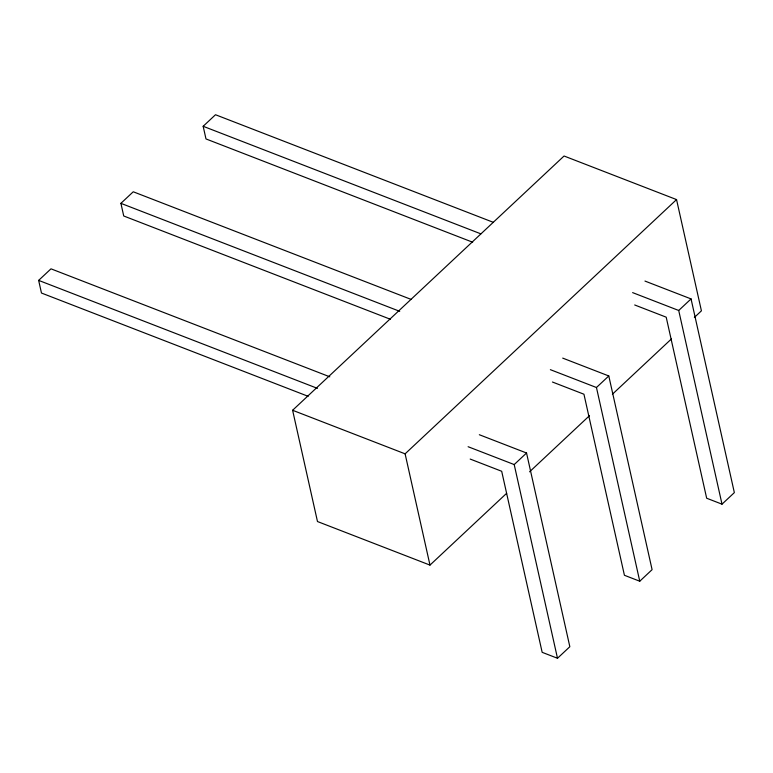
<?xml version="1.0" encoding="UTF-8"?>
<svg xmlns="http://www.w3.org/2000/svg" width="773" height="773" viewBox="0 0 773 773"><rect width="100%" height="100%" fill="white"/><g stroke="black" fill="none" stroke-linecap="round" stroke-linejoin="round"><path stroke-width="1.16" d="M308.156 396.317L41.471 293.035L38.65 280.386L50.989 268.83L329.8 376.809M390.404 319.268L123.728 215.986L120.907 203.338L133.246 191.781L410.927 299.325M472.661 242.22L205.985 138.937L203.164 126.289L215.503 114.733L493.184 222.276M506.653 493.28L429.981 565.102L317.481 521.533L292.609 410.27L564.058 156.011L676.549 199.579L701.42 310.843L694.367 317.442M429.981 565.102L405.11 453.838L676.549 199.579M526.539 453.007L569.836 646.711L557.497 658.267L514.2 464.563L526.539 453.007L479.328 434.726M608.795 375.958L652.093 569.662L639.754 581.219L596.456 387.515L608.795 375.958L562.705 358.112M691.052 298.909L734.35 492.614L722.011 504.17L678.713 310.475L691.052 298.909L644.962 281.063M529.563 471.82L589.49 415.681M612.409 394.22L671.457 338.912M203.164 126.289L480.845 233.842M632.623 292.619L678.713 310.475M634.691 304.968L666.2 317.172L706.667 498.227L722.011 504.17M120.907 203.338L399.718 311.326M550.366 369.668L596.456 387.515M552.434 382.017L583.944 394.22L624.42 575.276L639.754 581.219M38.65 280.386L317.461 388.375M468.109 446.717L514.2 464.563M470.187 459.065L501.687 471.269L542.163 652.325L557.497 658.267M292.609 410.27L405.11 453.838"/></g></svg>
